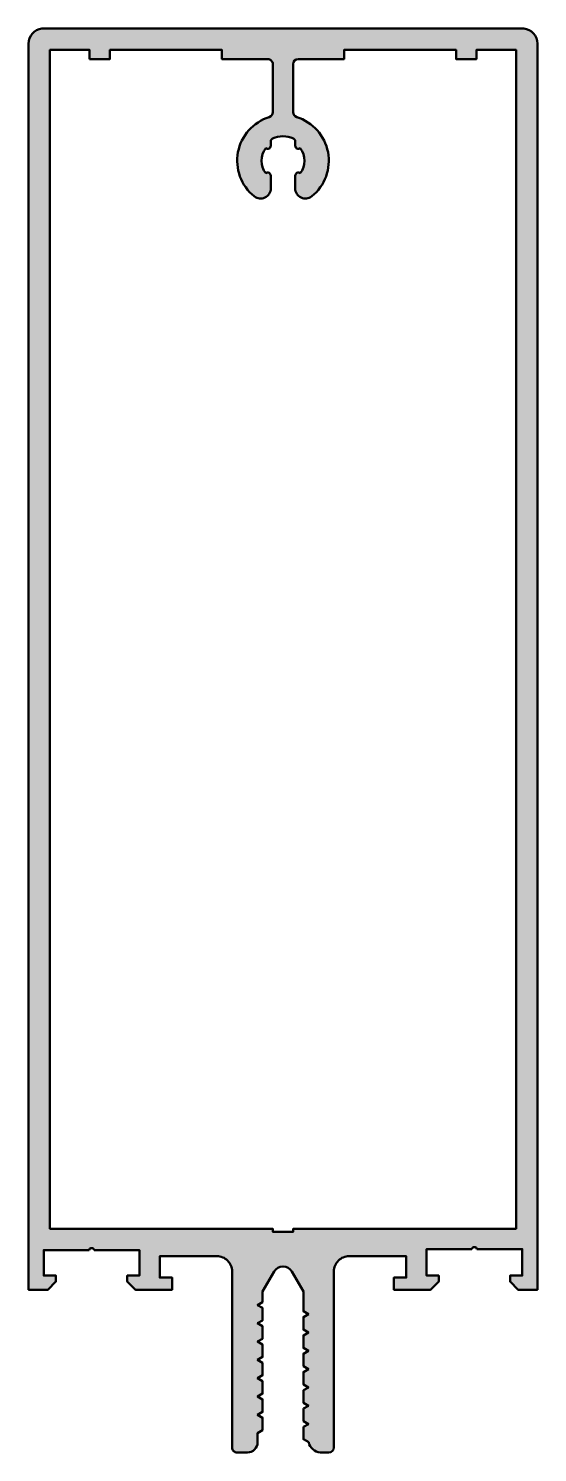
# Model space of a CAD drawing. Extents: x -25 to 25, y -16 to 124.
import ezdxf

# ---------------------------------------------------------------- set-up
doc = ezdxf.new("R2010")
doc.units = 0
doc.layers.add('0S-Alu contour', color=7, linetype='Continuous', lineweight=50)
doc.layers.add('0S-Alu hatch', color=252, linetype='Continuous', lineweight=25)

# ---------------------------------------------------------------- blocks, each defined once
blk = doc.blocks.new('322350__C383BFBA_A4A6_429B_B137_CF6D7ADF11D1_')
at = {"layer": '0S-Alu hatch'}
h = blk.add_hatch(color=256, dxfattribs=at)
edge = h.paths.add_edge_path()
edge.add_arc((-23.49538425383657, 122.4986734887598), 1.504619476489376, 97.62176379401868, 179.8724155426043)
edge.add_line((-25, 122.5020239257812), (-25, 0.0019323730468841))
edge.add_line((-25, 0.0019323730468892), (-23.10153198242188, 0.001932373046875))
edge.add_line((-23.10153198242188, 0.001932373046875), (-22.301513671875, 0.8019354248046875))
edge.add_line((-22.301513671875, 0.8019354248046875), (-22.301513671875, 1.401933898925781))
edge.add_line((-22.301513671875, 1.401933898925781), (-23.50051879882812, 1.401933898925781))
edge.add_line((-23.50051879882812, 1.401933898925781), (-23.50051879882812, 3.902300109863238))
edge.add_line((-23.50051879882812, 3.902300109863238), (-19.050537109375, 3.902300109863267))
edge.add_ellipse((-18.801513671875, 3.847776492982992), major_axis=(-0.2549225318052985, 0), ratio=1, start_angle=192.3500084610684, end_angle=347.6499915389316, ccw=False)
edge.add_line((-18.552490234375, 3.902300109863267), (-14.1004638671875, 3.902300109863238))
edge.add_line((-14.1004638671875, 3.902300109863238), (-14.1004638671875, 1.400926818847628))
edge.add_line((-14.1004638671875, 1.400926818847627), (-15.2994384765625, 1.400926818847642))
edge.add_line((-15.2994384765625, 1.400926818847642), (-15.2994384765625, 0.8019354248046733))
edge.add_line((-15.2994384765625, 0.8019354248046733), (-14.49945068359375, 0.0019323730468608))
edge.add_line((-14.49945068359375, 0.0019323730468608), (-10.9005126953125, 0.001932373046875))
edge.add_line((-10.9005126953125, 0.001932373046875), (-10.9005126953125, 1.201944580078139))
edge.add_line((-10.9005126953125, 1.201944580078139), (-12.1004638671875, 1.201944580078153))
edge.add_line((-12.1004638671875, 1.201944580078153), (-12.1004638671875, 3.302255859374986))
edge.add_line((-12.1004638671875, 3.302255859374986), (-6.500366210937489, 3.302255859374986))
edge.add_ellipse((-6.499632153984426, 1.802989916328063), major_axis=(-1.499266122748055, 0), ratio=1, start_angle=179.9719473638559, end_angle=270.0280526361364, ccw=False)
edge.add_line((-5.000366210937503, 1.802255859374797), (-5.000305175781253, -15.50102783203119))
edge.add_arc((-4.500393224016349, -15.50111588026631), 0.4999119595187719, 179.9899086385133, 270.0100913614784)
edge.add_line((-4.50030517578125, -16.00102783203122), (-3.500244140625, -16.00102783203122))
edge.add_arc((-3.499779810188755, -15.00149216246746), 0.9995357774152052, 269.9733834687519, 360.0266165312506)
edge.add_line((-2.500244140625, -15.00102783203118), (-2.500244140625, -14.09839416503906))
edge.add_line((-2.500244140625, -14.09839416503906), (-2.00018310546875, -13.793935546875))
edge.add_line((-2.00018310546875, -13.793935546875), (-2.00018310546875, -12.58733154296878))
edge.add_line((-2.00018310546875, -12.58733154296878), (-2.500244140625, -12.29839111328122))
edge.add_line((-2.500244140625, -12.29839111328122), (-2.00018310546875, -12.00932861328119))
edge.add_line((-2.00018310546875, -12.00932861328119), (-2.00018310546875, -10.78734375))
edge.add_line((-2.00018310546875, -10.78734375), (-2.500244140625, -10.4984033203125))
edge.add_line((-2.500244140625, -10.4984033203125), (-2.00018310546875, -10.2093408203125))
edge.add_line((-2.00018310546875, -10.2093408203125), (-2.00018310546875, -8.986470947265625))
edge.add_line((-2.00018310546875, -8.986470947265625), (-2.500244140625, -8.698385009765625))
edge.add_line((-2.500244140625, -8.698385009765625), (-2.00018310546875, -8.409444580078125))
edge.add_line((-2.00018310546875, -8.409444580078125), (-2.00018310546875, -7.186483154296874))
edge.add_line((-2.00018310546875, -7.186483154296874), (-2.500244140625, -6.898397216796874))
edge.add_line((-2.500244140625, -6.898397216796874), (-2.00018310546875, -6.609456787109374))
edge.add_line((-2.00018310546875, -6.609456787109374), (-2.00018310546875, -5.386480102539062))
edge.add_line((-2.00018310546875, -5.386480102539062), (-2.500244140625, -5.098394165039062))
edge.add_line((-2.500244140625, -5.098394165039062), (-2.00018310546875, -4.809331665039062))
edge.add_line((-2.00018310546875, -4.809331665039062), (-1.997802734375, -3.586477050781235))
edge.add_line((-1.997802734375, -3.586477050781235), (-2.500244140625024, -3.298391113281192))
edge.add_line((-2.500244140625024, -3.298391113281192), (-2.00018310546875, -3.009450683593749))
edge.add_line((-2.00018310546875, -3.009450683593749), (-1.997802734375, -1.786473999023437))
edge.add_line((-1.997802734375, -1.786473999023437), (-2.500244140625007, -1.498388061523465))
edge.add_line((-2.500244140625007, -1.498388061523465), (-2.00018310546875, -1.209447631835937))
edge.add_line((-2.00018310546875, -1.209447631835937), (-1.997802734375, -0.1628472900390909))
edge.add_line((-1.997802734375, -0.1628472900390909), (-0.8739624023437286, 1.783655395507798))
edge.add_ellipse((0.0024108886718784, 1.301897747849314), major_axis=(-1.00006028632426, 0), ratio=1, start_angle=208.7983609796575, end_angle=331.2016390203416, ccw=False)
edge.add_line((0.8787841796874927, 1.783655395507784), (2.0001220703125, -0.1639077758789205))
edge.add_line((2.0001220703125, -0.1639077758789205), (1.99981689453125, -2.109449157714829))
edge.add_line((1.99981689453125, -2.109449157714829), (2.4998779296875, -2.398389587402329))
edge.add_line((2.4998779296875, -2.398389587402329), (2.0001220703125, -2.686475524902343))
edge.add_line((2.0001220703125, -2.686475524902343), (1.99981689453125, -3.909452209472656))
edge.add_line((1.99981689453125, -3.909452209472656), (2.4998779296875, -4.198385009765624))
edge.add_line((2.4998779296875, -4.198385009765624), (2.0001220703125, -4.486470947265624))
edge.add_line((2.0001220703125, -4.486470947265624), (1.99981689453125, -5.709325561523437))
edge.add_line((1.99981689453125, -5.709325561523437), (2.4998779296875, -5.998388061523437))
edge.add_line((2.4998779296875, -5.998388061523437), (2.0001220703125, -6.286473999023437))
edge.add_line((2.0001220703125, -6.286473999023437), (1.99981689453125, -7.509450683593749))
edge.add_line((1.99981689453125, -7.509450683593749), (2.4998779296875, -7.798391113281249))
edge.add_line((2.4998779296875, -7.798391113281249), (2.0001220703125, -8.086477050781221))
edge.add_line((2.0001220703125, -8.086477050781221), (1.99981689453125, -9.30945373535159))
edge.add_line((1.99981689453125, -9.30945373535159), (2.4998779296875, -9.598394165039062))
edge.add_line((2.4998779296875, -9.598394165039062), (2.0001220703125, -9.886480102539062))
edge.add_line((2.0001220703125, -9.886480102539062), (1.99981689453125, -11.10933471679687))
edge.add_line((1.99981689453125, -11.10933471679687), (2.4998779296875, -11.39839721679687))
edge.add_line((2.4998779296875, -11.39839721679687), (2.0001220703125, -11.68733764648437))
edge.add_line((2.0001220703125, -11.68733764648437), (1.99981689453125, -12.90932250976562))
edge.add_line((1.99981689453125, -12.90932250976562), (2.4998779296875, -13.19838500976562))
edge.add_line((2.4998779296875, -13.19838500976562), (2.0001220703125, -13.48732543945309))
edge.add_line((2.0001220703125, -13.48732543945309), (1.999511718749992, -14.6939294433594))
edge.add_line((1.999511718749992, -14.6939294433594), (2.524902343749882, -14.99840332031247))
edge.add_arc((3.75457777015924, -14.7465881315024), 1.255194225460919, 191.573129834829, 265.5908694641973)
edge.add_line((3.658081054687472, -15.99806762695312), (4.50775146484376, -15.99806762695312))
edge.add_arc((4.499621265217065, -15.49793805951408), 0.5001956460953397, 270.9313288563761, 359.9851584723452)
edge.add_line((4.99981689453125, -15.49806762695333), (4.999816894531257, 1.802255859374984))
edge.add_ellipse((6.499054380373066, 1.80301837353319), major_axis=(-1.499237679749648, 0), ratio=1, start_angle=-90.02914070634449, end_angle=0.02914070634210475, ccw=False)
edge.add_line((6.49981689453125, 3.302255859375), (12.09991455078125, 3.302255859375))
edge.add_line((12.09991455078125, 3.302255859375), (12.09991455078125, 1.201944580078125))
edge.add_line((12.09991455078125, 1.201944580078124), (10.89990234375, 1.201944580078124))
edge.add_line((10.89990234375, 1.201944580078124), (10.89990234375, 0.001932373046875))
edge.add_line((10.89990234375, 0.001932373046875), (14.4989013671875, 0.001932373046875))
edge.add_line((14.4989013671875, 0.001932373046875), (15.29888916015625, 0.8019354248046875))
edge.add_line((15.29888916015625, 0.8019354248046875), (15.29888916015625, 1.400926818847656))
edge.add_line((15.29888916015625, 1.400926818847656), (14.09991455078125, 1.400926818847656))
edge.add_line((14.09991455078125, 1.400926818847656), (14.09991455078124, 4.002306213378949))
edge.add_line((14.09991455078124, 4.002306213378949), (18.55194091796875, 4.00230621337892))
edge.add_ellipse((18.80096435546875, 3.947782596498617), major_axis=(-0.2549225318053044, 0), ratio=1, start_angle=192.3500084610745, end_angle=347.64999153892546, ccw=False)
edge.add_line((19.04998779296875, 4.00230621337892), (23.49993896484375, 4.002306213378949))
edge.add_line((23.49993896484375, 4.002306213378949), (23.49993896484375, 1.401933898925781))
edge.add_line((23.49993896484375, 1.401933898925781), (22.30096435546875, 1.401933898925795))
edge.add_line((22.30096435546875, 1.401933898925795), (22.30096435546875, 0.8019354248046875))
edge.add_line((22.30096435546875, 0.8019354248046875), (23.1009521484375, 0.001932373046875))
edge.add_line((23.1009521484375, 0.001932373046875), (24.99993896484375, 0.001932373046875))
edge.add_line((24.99993896484375, 0.001932373046875), (24.99993896484375, 122.51001953125))
edge.add_arc((23.49659170574584, 122.5072611266245), 1.503349789714054, 0.1051285821773232, 83.87318115001445)
edge.add_line((23.65704345703125, 124.0020239257812), (-23.6949462890625, 123.99))
edge = h.paths.add_edge_path()
edge.add_line((-18.9990234375, 120.9899694824218), (-16.9990234375, 120.9899694824218))
edge.add_line((-16.9990234375, 120.9899694824218), (-16.9990234375, 121.8899633789062))
edge.add_line((-16.9990234375, 121.8899633789062), (-5.9990234375, 121.8899633789062))
edge.add_line((-5.9990234375, 121.8899633789062), (-5.9990234375, 120.9899694824218))
edge.add_line((-5.9990234375, 120.9899694824218), (-1.501410858023408, 120.9899694824218))
edge.add_ellipse((-1.501410858023401, 120.4899694824218), major_axis=(-0.4999999999999965, 0), ratio=1, start_angle=180, end_angle=270.0000000000008, ccw=False)
edge.add_line((-1.001410858023405, 120.4899694824218), (-1.001410858023408, 115.7719119329195))
edge.add_ellipse((-1.501410858023415, 115.7719119329195), major_axis=(-0.5000000000000066, 0), ratio=1, start_angle=107.4697926879094, end_angle=180, ccw=False)
edge.add_arc((-0.0003961485507737, 111.0025351558189), 4.499999999999988, 107.4697926879094, 231.0551964059048)
edge.add_arc((-2.200396148550748, 108.2804036380556), 1.000000000000003, 231.0551964059047, 360)
edge.add_line((-1.200396148550744, 108.2804036380556), (-1.200396148550751, 109.532841310149))
edge.add_arc((-1.500396148550748, 109.532841310149), 0.2999999999999992, 0, 130.319264839039)
edge.add_ellipse((-0.0003961485507311, 111.0025351558189), major_axis=(-2.099999999999997, 0), ratio=1, start_angle=-36.22322108088781, end_angle=36.22322108088781, ccw=False)
edge.add_arc((-1.500396148550738, 112.4722290014888), 0.3000000000000007, 229.6807351609596, 360)
edge.add_line((-1.200396148550737, 112.4722290014888), (-1.200396148550733, 112.8999017519199))
edge.add_ellipse((-0.9003961485507225, 112.8999017519199), major_axis=(-0.300000000000014, 0), ratio=1, start_angle=295.3769335251528, end_angle=360, ccw=False)
edge.add_ellipse((-0.0003961485507702, 111.0025351558189), major_axis=(-2.39999999999999, 0), ratio=1, start_angle=244.6230664748469, end_angle=295.3769335251514, ccw=False)
edge.add_ellipse((0.8996038514492568, 112.8999017519199), major_axis=(-0.3000000000000007, 0), ratio=1, start_angle=180, end_angle=244.6230664748488, ccw=False)
edge.add_line((1.199603851449257, 112.8999017519199), (1.199603851449253, 112.4722290014888))
edge.add_arc((1.499603851449258, 112.4722290014888), 0.3000000000000033, 180, 310.3192648390362)
edge.add_ellipse((-0.0003961485507453, 111.0025351558189), major_axis=(-2.099999999999988, 0), ratio=1, start_angle=143.7767789191121, end_angle=216.2232210808881, ccw=False)
edge.add_arc((1.499603851449261, 109.532841310149), 0.2999999999999971, 49.68073516095936, 180)
edge.add_line((1.199603851449264, 109.532841310149), (1.199603851449253, 108.2804036380556))
edge.add_arc((2.199603851449243, 108.2804036380556), 0.9999999999999893, 180, 308.9448035940962)
edge.add_arc((-0.0003961485507631, 111.0025351558189), 4.499999999999989, 308.9448035940959, 432.5545856249628)
edge.add_ellipse((1.498589141976609, 115.7725501556677), major_axis=(-0.5000000000000142, 0), ratio=1, start_angle=0, end_angle=72.55458562496091, ccw=False)
edge.add_line((0.9985891419765948, 115.7725501556677), (0.9985891419765913, 120.4899694824218))
edge.add_ellipse((1.498589141976594, 120.4899694824218), major_axis=(-0.5000000000000018, 0), ratio=1, start_angle=270, end_angle=360, ccw=False)
edge.add_line((1.498589141976594, 120.9899694824218), (6.000793457031246, 120.9899694824218))
edge.add_line((6.000793457031246, 120.9899694824218), (6.000793457031253, 121.8899633789062))
edge.add_line((6.000793457031253, 121.8899633789062), (17.00079345703126, 121.8899633789062))
edge.add_line((17.00079345703126, 121.8899633789062), (17.00079345703125, 120.9899694824218))
edge.add_line((17.00079345703125, 120.9899694824218), (19.00079345703125, 120.9899694824218))
edge.add_line((19.00079345703125, 120.9899694824218), (19.00079345703125, 121.8899633789062))
edge.add_line((19.00079345703125, 121.8899633789062), (22.89990234375, 121.8899633789062))
edge.add_line((22.89990234375, 121.8899633789062), (22.89990234375, 6.002527465820321))
edge.add_line((22.89990234375, 6.002527465820326), (0.9999542236328125, 6.002527465820298))
edge.add_line((0.9999542236328125, 6.002527465820298), (0.999954223632809, 5.702524414062514))
edge.add_line((0.999954223632809, 5.702524414062514), (-1.000045776367191, 5.702524414062486))
edge.add_line((-1.000045776367191, 5.702524414062486), (-1.000045776367194, 6.002527465820341))
edge.add_line((-1.000045776367194, 6.002527465820341), (-22.89999389648437, 6.002527465820298))
edge.add_line((-22.89999389648437, 6.002527465820298), (-22.89999389648437, 121.8899633789062))
edge.add_line((-22.89999389648437, 121.8899633789062), (-18.9990234375, 121.8899633789062))
edge.add_line((-18.9990234375, 121.8899633789062), (-18.9990234375, 120.9899694824218))
at = {"layer": '0S-Alu contour', "color": 7}
for points in [[(23.65704345703125, 124.0020239257812), (-23.6949462890625, 123.99)], [(-25, 122.5020239257812), (-25, 0.0019323730468892), (-23.10153198242188, 0.001932373046875), (-22.301513671875, 0.8019354248046875), (-22.301513671875, 1.401933898925781), (-23.50051879882812, 1.401933898925781), (-23.50051879882812, 3.902300109863238), (-19.050537109375, 3.902300109863267)], [(1.498589141976594, 120.9899694824218), (6.000793457031246, 120.9899694824218), (6.000793457031253, 121.8899633789062), (17.00079345703126, 121.8899633789062), (17.00079345703125, 120.9899694824218), (19.00079345703125, 120.9899694824218), (19.00079345703125, 121.8899633789062), (22.89990234375, 121.8899633789062), (22.89990234375, 6.002527465820326), (0.9999542236328125, 6.002527465820298), (0.999954223632809, 5.702524414062514), (-1.000045776367191, 5.702524414062486), (-1.000045776367194, 6.002527465820341), (-22.89999389648437, 6.002527465820298), (-22.89999389648437, 121.8899633789062), (-18.9990234375, 121.8899633789062), (-18.9990234375, 120.9899694824218)], [(-18.9990234375, 120.9899694824218), (-16.9990234375, 120.9899694824218), (-16.9990234375, 121.8899633789062), (-5.9990234375, 121.8899633789062), (-5.9990234375, 120.9899694824218), (-1.501410858023408, 120.9899694824218)], [(19.04998779296875, 4.00230621337892), (23.49993896484375, 4.002306213378949), (23.49993896484375, 1.401933898925781), (22.30096435546875, 1.401933898925795), (22.30096435546875, 0.8019354248046875), (23.1009521484375, 0.001932373046875), (24.99993896484375, 0.001932373046875), (24.99993896484375, 122.51001953125)], [(-1.001410858023405, 120.4899694824218), (-1.001410858023408, 115.7719119329195)], [(0.9985891419765948, 115.7725501556677), (0.9985891419765913, 120.4899694824218)], [(-1.200396148550737, 112.4722290014888), (-1.200396148550733, 112.8999017519199)], [(1.199603851449257, 112.8999017519199), (1.199603851449253, 112.4722290014888)], [(-1.200396148550744, 108.2804036380556), (-1.200396148550751, 109.532841310149)], [(1.199603851449264, 109.532841310149), (1.199603851449253, 108.2804036380556)], [(-18.552490234375, 3.902300109863267), (-14.1004638671875, 3.902300109863238), (-14.1004638671875, 1.400926818847627), (-15.2994384765625, 1.400926818847642), (-15.2994384765625, 0.8019354248046733), (-14.49945068359375, 0.0019323730468608), (-10.9005126953125, 0.001932373046875), (-10.9005126953125, 1.201944580078139), (-12.1004638671875, 1.201944580078153), (-12.1004638671875, 3.302255859374986), (-6.500366210937489, 3.302255859374986)], [(6.49981689453125, 3.302255859375), (12.09991455078125, 3.302255859375), (12.09991455078125, 1.201944580078124), (10.89990234375, 1.201944580078124), (10.89990234375, 0.001932373046875), (14.4989013671875, 0.001932373046875), (15.29888916015625, 0.8019354248046875), (15.29888916015625, 1.400926818847656), (14.09991455078125, 1.400926818847656), (14.09991455078124, 4.002306213378949), (18.55194091796875, 4.00230621337892)], [(-5.000366210937503, 1.802255859374797), (-5.000305175781253, -15.50102783203119)], [(-2.500244140625, -15.00102783203118), (-2.500244140625, -14.09839416503906), (-2.00018310546875, -13.793935546875), (-2.00018310546875, -12.58733154296878), (-2.500244140625, -12.29839111328122), (-2.00018310546875, -12.00932861328119), (-2.00018310546875, -10.78734375), (-2.500244140625, -10.4984033203125), (-2.00018310546875, -10.2093408203125), (-2.00018310546875, -8.986470947265625), (-2.500244140625, -8.698385009765625), (-2.00018310546875, -8.409444580078125), (-2.00018310546875, -7.186483154296874), (-2.500244140625, -6.898397216796874), (-2.00018310546875, -6.609456787109374), (-2.00018310546875, -5.386480102539062), (-2.500244140625, -5.098394165039062), (-2.00018310546875, -4.809331665039062), (-1.997802734375, -3.586477050781235), (-2.500244140625024, -3.298391113281192), (-2.00018310546875, -3.009450683593749), (-1.997802734375, -1.786473999023437), (-2.500244140625007, -1.498388061523465), (-2.00018310546875, -1.209447631835937), (-1.997802734375, -0.1628472900390909), (-0.8739624023437286, 1.783655395507798)], [(0.8787841796874927, 1.783655395507784), (2.0001220703125, -0.1639077758789205), (1.99981689453125, -2.109449157714829), (2.4998779296875, -2.398389587402329), (2.0001220703125, -2.686475524902343), (1.99981689453125, -3.909452209472656), (2.4998779296875, -4.198385009765624), (2.0001220703125, -4.486470947265624), (1.99981689453125, -5.709325561523437), (2.4998779296875, -5.998388061523437), (2.0001220703125, -6.286473999023437), (1.99981689453125, -7.509450683593749), (2.4998779296875, -7.798391113281249), (2.0001220703125, -8.086477050781221), (1.99981689453125, -9.30945373535159), (2.4998779296875, -9.598394165039062), (2.0001220703125, -9.886480102539062), (1.99981689453125, -11.10933471679687), (2.4998779296875, -11.39839721679687), (2.0001220703125, -11.68733764648437), (1.99981689453125, -12.90932250976562), (2.4998779296875, -13.19838500976562), (2.0001220703125, -13.48732543945309), (1.999511718749992, -14.6939294433594), (2.524902343749882, -14.99840332031247)], [(4.99981689453125, -15.49806762695333), (4.999816894531257, 1.802255859374985)], [(-4.50030517578125, -16.00102783203122), (-3.500244140625, -16.00102783203122)], [(3.658081054687472, -15.99806762695312), (4.50775146484376, -15.99806762695312)]]:
    blk.add_lwpolyline(points, dxfattribs=at)
for centre, radius, start, end in [((-23.49538425383657, 122.4986734887598), 1.504619476489376, 97.62176379401868, 179.8724155426043), ((23.49659170574584, 122.5072611266245), 1.503349789714054, 0.1051285821773232, 83.87318115001445), ((-0.0003961485507737, 111.0025351558189), 4.499999999999988, 107.4697926879094, 231.0551964059048), ((-0.0003961485507631, 111.0025351558189), 4.499999999999989, 308.9448035940959, 72.55458562496281), ((-1.500396148550738, 112.4722290014888), 0.3000000000000007, 229.6807351609596, 0), ((1.499603851449258, 112.4722290014888), 0.3000000000000033, 180, 310.3192648390362), ((-1.500396148550748, 109.532841310149), 0.2999999999999992, 0, 130.319264839039), ((1.499603851449261, 109.532841310149), 0.2999999999999971, 49.68073516095936, 180), ((-2.200396148550748, 108.2804036380556), 1.000000000000003, 231.0551964059047, 0), ((2.199603851449243, 108.2804036380556), 0.9999999999999893, 180, 308.9448035940962), ((-3.499779810188755, -15.00149216246746), 0.9995357774152052, 269.9733834687519, 0.0266165312505651), ((3.75457777015924, -14.7465881315024), 1.255194225460919, 191.573129834829, 265.5908694641973), ((-4.500393224016349, -15.50111588026631), 0.4999119595187719, 179.9899086385133, 270.0100913614784), ((4.499621265217065, -15.49793805951408), 0.5001956460953397, 270.9313288563761, 359.9851584723452)]:
    blk.add_arc(centre, radius, start, end, dxfattribs=at)
at = {"layer": '0S-Alu contour', "color": 7, "extrusion": (0, 0, -1)}
for centre, radius, start, end in [((1.501410858023401, 120.4899694824218), 0.4999999999999965, 89.9999999999992, 180), ((-1.498589141976594, 120.4899694824218), 0.5000000000000018, 0, 90), ((1.501410858023415, 115.7719119329195), 0.5000000000000066, 180, 252.5302073120906), ((-1.498589141976609, 115.7725501556677), 0.5000000000000142, 287.4454143750391, 0), ((0.0003961485507702, 111.0025351558189), 2.39999999999999, 64.62306647484861, 115.3769335251531), ((0.0003961485507311, 111.0025351558189), 2.099999999999997, 323.7767789191122, 36.2232210808878), ((0.9003961485507225, 112.8999017519199), 0.300000000000014, 0, 64.62306647484718), ((-0.8996038514492568, 112.8999017519199), 0.3000000000000007, 115.3769335251512, 180), ((0.0003961485507453, 111.0025351558189), 2.099999999999988, 143.7767789191119, 216.223221080888), ((-18.80096435546875, 3.947782596498617), 0.2549225318053044, 12.35000846107452, 167.6499915389255), ((18.801513671875, 3.847776492982992), 0.2549225318052985, 12.35000846106842, 167.6499915389316), ((6.499632153984426, 1.802989916328063), 1.499266122748055, 89.97194736386358, 180.0280526361442), ((-6.499054380373066, 1.80301837353319), 1.499237679749648, 359.9708592936579, 90.02914070634462), ((-0.0024108886718784, 1.301897747849314), 1.00006028632426, 28.79836097965839, 151.2016390203425)]:
    blk.add_arc(centre, radius, start, end, dxfattribs=at)
blk = doc.blocks.new('322350__F646F21E_3002_4293_9A24_9F9AC9C3BC26_')
at = {"layer": '0S-Alu contour', "color": 7}
blk.add_blockref('322350__C383BFBA_A4A6_429B_B137_CF6D7ADF11D1_', (0, 0), dxfattribs=at)

msp = doc.modelspace()

# ---------------------------------------------------------------- block references
at = {"layer": '0S-Alu contour', "color": 7}
msp.add_blockref('322350__F646F21E_3002_4293_9A24_9F9AC9C3BC26_', (0, 0), dxfattribs=at)

doc.saveas('drawing.dxf')
